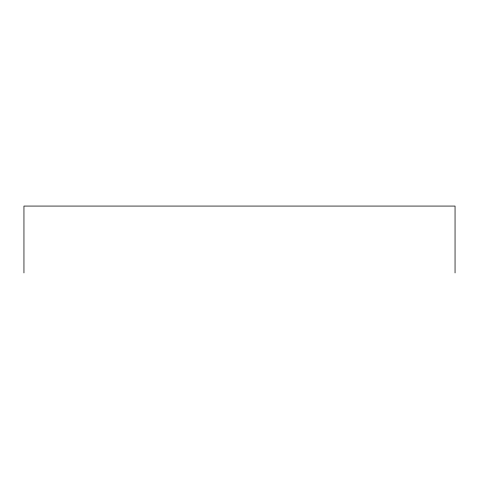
<?xml version="1.0" encoding="UTF-8"?>
<svg xmlns="http://www.w3.org/2000/svg" width="479" height="479" viewBox="0 0 479 479"><rect width="100%" height="100%" fill="white"/><g stroke="black" fill="none" stroke-linecap="round" stroke-linejoin="round"><path stroke-width="0.72" d="M455.05 272.928L455.05 206.072L23.95 206.072L23.95 272.928"/></g></svg>
